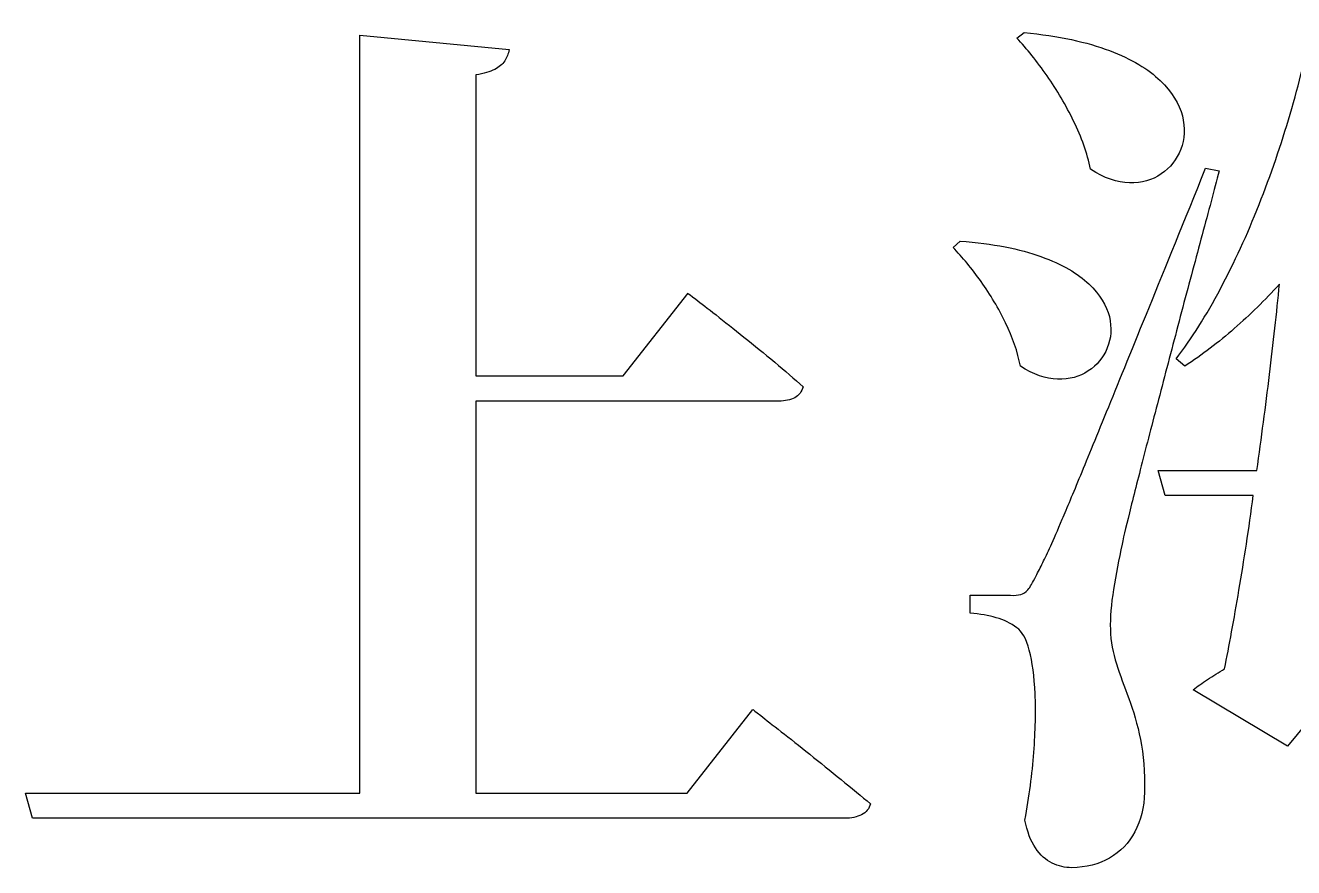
# Model space of a CAD drawing. Extents: x 11992 to 29481, y -6727 to 6811.
# Drawn here: x 28304.87 to 28321.29, y 418.7 to 429.6 of the extents above; entities that cross this region are included whole.
import ezdxf

# ---------------------------------------------------------------- set-up
doc = ezdxf.new("R2010")
doc.units = 0
doc.header["$MEASUREMENT"] = 0
doc.layers.add('layer 1', color=8, linetype='CONTINUOUS')
doc.layers.add('zoylight 6节点', color=8, linetype='CONTINUOUS')

# ---------------------------------------------------------------- blocks, each defined once
blk = doc.blocks.new('ddddd')
at = {"layer": 'layer 1'}
for points, knots in [([(-24.615, 47.191), (-24.532, 47.191), (-24.464, 47.207), (-24.412, 47.236), (-24.412, 47.236), (-24.357, 47.267), (-24.324, 47.314), (-24.313, 47.378), (-24.313, 47.378), (-24.396, 47.484), (-24.491, 47.599), (-24.6, 47.719), (-24.6, 47.719), (-24.706, 47.841), (-24.811, 47.956), (-24.912, 48.064), (-24.912, 48.064), (-25.013, 48.173), (-25.096, 48.262), (-25.164, 48.33), (-25.164, 48.33), (-25.23, 48.4), (-25.265, 48.435), (-25.267, 48.437), (-25.267, 48.437), (-25.267, 48.437), (-25.791, 47.576), (-25.791, 47.576), (-25.791, 47.576), (-25.773, 47.896), (-25.76, 48.231), (-25.752, 48.586), (-25.752, 48.586), (-25.742, 48.939), (-25.731, 49.318), (-25.721, 49.717), (-25.721, 49.717), (-25.587, 49.737), (-25.48, 49.764), (-25.399, 49.801), (-25.399, 49.801), (-25.318, 49.838), (-25.254, 49.88), (-25.209, 49.927), (-25.209, 49.927), (-25.209, 49.927), (-26.396, 50.951), (-26.396, 50.951), (-26.396, 50.951), (-26.396, 50.951), (-27.071, 50.253), (-27.071, 50.253), (-27.071, 50.253), (-27.071, 50.253), (-29.679, 50.253), (-29.679, 50.253), (-29.679, 50.253), (-29.679, 50.253), (-30.622, 50.707), (-30.622, 50.707), (-30.622, 50.707), (-30.534, 50.823), (-30.447, 50.944), (-30.362, 51.066), (-30.362, 51.066), (-30.278, 51.188), (-30.197, 51.312), (-30.121, 51.44), (-30.121, 51.44), (-30.121, 51.44), (-24.86, 51.44), (-24.86, 51.44), (-24.86, 51.44), (-24.776, 51.44), (-24.706, 51.456), (-24.65, 51.485), (-24.65, 51.485), (-24.594, 51.516), (-24.559, 51.562), (-24.545, 51.626), (-24.545, 51.626), (-24.664, 51.739), (-24.796, 51.859), (-24.939, 51.983), (-24.939, 51.983), (-25.083, 52.11), (-25.222, 52.228), (-25.354, 52.34), (-25.354, 52.34), (-25.486, 52.451), (-25.595, 52.542), (-25.68, 52.612), (-25.68, 52.612), (-25.766, 52.682), (-25.81, 52.719), (-25.814, 52.721), (-25.814, 52.721), (-25.814, 52.721), (-26.524, 51.766), (-26.524, 51.766), (-26.524, 51.766), (-26.524, 51.766), (-29.923, 51.766), (-29.923, 51.766), (-29.923, 51.766), (-29.749, 52.057), (-29.597, 52.348), (-29.469, 52.639), (-29.469, 52.639), (-29.328, 52.616), (-29.225, 52.618), (-29.163, 52.643), (-29.163, 52.643), (-29.101, 52.668), (-29.058, 52.715), (-29.039, 52.779), (-29.039, 52.779), (-29.039, 52.779), (-30.866, 53.279), (-30.866, 53.279), (-30.866, 53.279), (-30.936, 52.911), (-31.029, 52.527), (-31.146, 52.131), (-31.146, 52.131), (-31.262, 51.737), (-31.396, 51.345), (-31.549, 50.959), (-31.549, 50.959), (-31.7, 50.573), (-31.869, 50.208), (-32.05, 49.867), (-32.05, 49.867), (-32.23, 49.525), (-32.422, 49.223), (-32.624, 48.961), (-32.624, 48.961), (-32.624, 48.961), (-32.508, 48.868), (-32.508, 48.868), (-32.508, 48.868), (-32.286, 49.013), (-32.073, 49.176), (-31.869, 49.355), (-31.869, 49.355), (-31.666, 49.531), (-31.472, 49.723), (-31.285, 49.927), (-31.285, 49.927), (-31.32, 49.558), (-31.363, 49.168), (-31.413, 48.757), (-31.413, 48.757), (-31.464, 48.348), (-31.518, 47.934), (-31.576, 47.517), (-31.576, 47.517), (-31.576, 47.517), (-32.857, 47.517), (-32.857, 47.517), (-32.857, 47.517), (-32.857, 47.517), (-32.764, 47.191), (-32.764, 47.191), (-32.764, 47.191), (-32.764, 47.191), (-31.623, 47.191), (-31.623, 47.191), (-31.623, 47.191), (-31.681, 46.759), (-31.743, 46.349), (-31.809, 45.967), (-31.809, 45.967), (-31.873, 45.585), (-31.935, 45.244), (-31.995, 44.945), (-31.995, 44.945), (-32.071, 44.902), (-32.145, 44.857), (-32.216, 44.811), (-32.216, 44.811), (-32.286, 44.762), (-32.348, 44.72), (-32.403, 44.677), (-32.403, 44.677), (-32.403, 44.677), (-31.18, 43.944), (-31.18, 43.944), (-31.18, 43.944), (-31.18, 43.944), (-30.703, 44.526), (-30.703, 44.526), (-30.703, 44.526), (-30.703, 44.526), (-27.339, 44.526), (-27.339, 44.526), (-27.339, 44.526), (-27.38, 44.339), (-27.426, 44.188), (-27.477, 44.07), (-27.477, 44.07), (-27.527, 43.953), (-27.584, 43.868), (-27.642, 43.816), (-27.642, 43.816), (-27.692, 43.763), (-27.75, 43.728), (-27.814, 43.707), (-27.814, 43.707), (-27.878, 43.686), (-27.958, 43.676), (-28.049, 43.676), (-28.049, 43.676), (-28.129, 43.676), (-28.235, 43.678), (-28.365, 43.684), (-28.365, 43.684), (-28.495, 43.69), (-28.633, 43.697), (-28.777, 43.707), (-28.777, 43.707), (-28.92, 43.717), (-29.054, 43.73), (-29.178, 43.746), (-29.178, 43.746), (-29.178, 43.746), (-29.19, 43.571), (-29.19, 43.571), (-29.19, 43.571), (-28.98, 43.525), (-28.804, 43.468), (-28.66, 43.4), (-28.66, 43.4), (-28.517, 43.333), (-28.41, 43.251), (-28.34, 43.152), (-28.34, 43.152), (-28.266, 43.071), (-28.216, 42.966), (-28.191, 42.838), (-28.191, 42.838), (-28.168, 42.71), (-28.158, 42.558), (-28.166, 42.384), (-28.166, 42.384), (-27.964, 42.382), (-27.772, 42.397), (-27.593, 42.426), (-27.593, 42.426), (-27.413, 42.456), (-27.244, 42.506), (-27.089, 42.578), (-27.089, 42.578), (-26.934, 42.652), (-26.792, 42.754), (-26.664, 42.884), (-26.664, 42.884), (-26.571, 42.976), (-26.485, 43.096), (-26.41, 43.239), (-26.41, 43.239), (-26.334, 43.385), (-26.266, 43.563), (-26.206, 43.775), (-26.206, 43.775), (-26.146, 43.984), (-26.094, 44.237), (-26.047, 44.526), (-26.047, 44.526), (-26.047, 44.526), (-24.836, 44.526), (-24.836, 44.526), (-24.836, 44.526), (-24.759, 44.526), (-24.695, 44.541), (-24.64, 44.57), (-24.64, 44.57), (-24.588, 44.601), (-24.551, 44.648), (-24.534, 44.712), (-24.534, 44.712), (-24.621, 44.813), (-24.716, 44.92), (-24.823, 45.034), (-24.823, 45.034), (-24.93, 45.147), (-25.032, 45.253), (-25.131, 45.356), (-25.131, 45.356), (-25.23, 45.457), (-25.312, 45.538), (-25.376, 45.602), (-25.376, 45.602), (-25.442, 45.666), (-25.475, 45.699), (-25.477, 45.701), (-25.477, 45.701), (-25.477, 45.701), (-25.989, 44.863), (-25.989, 44.863), (-25.989, 44.863), (-25.948, 45.164), (-25.913, 45.507), (-25.882, 45.892), (-25.882, 45.892), (-25.851, 46.276), (-25.826, 46.71), (-25.803, 47.191), (-25.803, 47.191), (-25.803, 47.191), (-24.615, 47.191), (-24.615, 47.191)], [0, 0, 0, 0, 0.012821, 0.012821, 0.012821, 0.012821, 0.025641, 0.025641, 0.025641, 0.025641, 0.038462, 0.038462, 0.038462, 0.038462, 0.051282, 0.051282, 0.051282, 0.051282, 0.064103, 0.064103, 0.064103, 0.064103, 0.076923, 0.076923, 0.076923, 0.076923, 0.089744, 0.089744, 0.089744, 0.089744, 0.102564, 0.102564, 0.102564, 0.102564, 0.115385, 0.115385, 0.115385, 0.115385, 0.128205, 0.128205, 0.128205, 0.128205, 0.141026, 0.141026, 0.141026, 0.141026, 0.153846, 0.153846, 0.153846, 0.153846, 0.166667, 0.166667, 0.166667, 0.166667, 0.179487, 0.179487, 0.179487, 0.179487, 0.192308, 0.192308, 0.192308, 0.192308, 0.205128, 0.205128, 0.205128, 0.205128, 0.217949, 0.217949, 0.217949, 0.217949, 0.230769, 0.230769, 0.230769, 0.230769, 0.24359, 0.24359, 0.24359, 0.24359, 0.25641, 0.25641, 0.25641, 0.25641, 0.269231, 0.269231, 0.269231, 0.269231, 0.282051, 0.282051, 0.282051, 0.282051, 0.294872, 0.294872, 0.294872, 0.294872, 0.307692, 0.307692, 0.307692, 0.307692, 0.320513, 0.320513, 0.320513, 0.320513, 0.333333, 0.333333, 0.333333, 0.333333, 0.346154, 0.346154, 0.346154, 0.346154, 0.358974, 0.358974, 0.358974, 0.358974, 0.371795, 0.371795, 0.371795, 0.371795, 0.384615, 0.384615, 0.384615, 0.384615, 0.397436, 0.397436, 0.397436, 0.397436, 0.410256, 0.410256, 0.410256, 0.410256, 0.423077, 0.423077, 0.423077, 0.423077, 0.435897, 0.435897, 0.435897, 0.435897, 0.448718, 0.448718, 0.448718, 0.448718, 0.461538, 0.461538, 0.461538, 0.461538, 0.474359, 0.474359, 0.474359, 0.474359, 0.487179, 0.487179, 0.487179, 0.487179, 0.5, 0.5, 0.5, 0.5, 0.512821, 0.512821, 0.512821, 0.512821, 0.525641, 0.525641, 0.525641, 0.525641, 0.538462, 0.538462, 0.538462, 0.538462, 0.551282, 0.551282, 0.551282, 0.551282, 0.564103, 0.564103, 0.564103, 0.564103, 0.576923, 0.576923, 0.576923, 0.576923, 0.589744, 0.589744, 0.589744, 0.589744, 0.602564, 0.602564, 0.602564, 0.602564, 0.615385, 0.615385, 0.615385, 0.615385, 0.628205, 0.628205, 0.628205, 0.628205, 0.641026, 0.641026, 0.641026, 0.641026, 0.653846, 0.653846, 0.653846, 0.653846, 0.666667, 0.666667, 0.666667, 0.666667, 0.679487, 0.679487, 0.679487, 0.679487, 0.692308, 0.692308, 0.692308, 0.692308, 0.705128, 0.705128, 0.705128, 0.705128, 0.717949, 0.717949, 0.717949, 0.717949, 0.730769, 0.730769, 0.730769, 0.730769, 0.74359, 0.74359, 0.74359, 0.74359, 0.75641, 0.75641, 0.75641, 0.75641, 0.769231, 0.769231, 0.769231, 0.769231, 0.782051, 0.782051, 0.782051, 0.782051, 0.794872, 0.794872, 0.794872, 0.794872, 0.807692, 0.807692, 0.807692, 0.807692, 0.820513, 0.820513, 0.820513, 0.820513, 0.833333, 0.833333, 0.833333, 0.833333, 0.846154, 0.846154, 0.846154, 0.846154, 0.858974, 0.858974, 0.858974, 0.858974, 0.871795, 0.871795, 0.871795, 0.871795, 0.884615, 0.884615, 0.884615, 0.884615, 0.897436, 0.897436, 0.897436, 0.897436, 0.910256, 0.910256, 0.910256, 0.910256, 0.923077, 0.923077, 0.923077, 0.923077, 0.935897, 0.935897, 0.935897, 0.935897, 0.948718, 0.948718, 0.948718, 0.948718, 0.961538, 0.961538, 0.961538, 0.961538, 0.974359, 0.974359, 0.974359, 0.974359, 0.987179, 0.987179, 0.987179, 0.987179, 1, 1, 1, 1]), ([(-38.953, 43.338), (-38.953, 43.338), (-41.689, 43.338), (-41.689, 43.338), (-41.689, 43.338), (-41.689, 43.338), (-41.689, 48.414), (-41.689, 48.414), (-41.689, 48.414), (-41.689, 48.414), (-37.766, 48.414), (-37.766, 48.414), (-37.766, 48.414), (-37.685, 48.414), (-37.615, 48.429), (-37.56, 48.458), (-37.56, 48.458), (-37.506, 48.489), (-37.469, 48.536), (-37.452, 48.6), (-37.452, 48.6), (-37.564, 48.701), (-37.688, 48.807), (-37.82, 48.918), (-37.82, 48.918), (-37.954, 49.029), (-38.086, 49.137), (-38.218, 49.242), (-38.218, 49.242), (-38.348, 49.349), (-38.468, 49.444), (-38.579, 49.529), (-38.579, 49.529), (-38.688, 49.615), (-38.775, 49.682), (-38.841, 49.733), (-38.841, 49.733), (-38.907, 49.783), (-38.94, 49.809), (-38.942, 49.81), (-38.942, 49.81), (-38.942, 49.81), (-39.78, 48.74), (-39.78, 48.74), (-39.78, 48.74), (-39.78, 48.74), (-41.689, 48.74), (-41.689, 48.74), (-41.689, 48.74), (-41.689, 48.74), (-41.689, 52.639), (-41.689, 52.639), (-41.689, 52.639), (-41.584, 52.655), (-41.505, 52.678), (-41.445, 52.709), (-41.445, 52.709), (-41.386, 52.738), (-41.344, 52.775), (-41.315, 52.82), (-41.315, 52.82), (-41.287, 52.862), (-41.268, 52.911), (-41.258, 52.965), (-41.258, 52.965), (-41.258, 52.965), (-43.191, 53.151), (-43.191, 53.151), (-43.191, 53.151), (-43.191, 53.151), (-43.191, 43.338), (-43.191, 43.338), (-43.191, 43.338), (-43.191, 43.338), (-47.521, 43.338), (-47.521, 43.338), (-47.521, 43.338), (-47.521, 43.338), (-47.428, 43.012), (-47.428, 43.012), (-47.428, 43.012), (-47.428, 43.012), (-36.916, 43.012), (-36.916, 43.012), (-36.916, 43.012), (-36.827, 43.012), (-36.753, 43.028), (-36.695, 43.057), (-36.695, 43.057), (-36.635, 43.088), (-36.596, 43.135), (-36.579, 43.199), (-36.579, 43.199), (-36.697, 43.298), (-36.823, 43.402), (-36.961, 43.513), (-36.961, 43.513), (-37.097, 43.624), (-37.233, 43.734), (-37.366, 43.841), (-37.366, 43.841), (-37.5, 43.948), (-37.623, 44.045), (-37.735, 44.132), (-37.735, 44.132), (-37.846, 44.219), (-37.935, 44.289), (-38.001, 44.341), (-38.001, 44.341), (-38.067, 44.394), (-38.102, 44.419), (-38.104, 44.421), (-38.104, 44.421), (-38.104, 44.421), (-38.953, 43.338), (-38.953, 43.338)], [0, 0, 0, 0, 0.034483, 0.034483, 0.034483, 0.034483, 0.068966, 0.068966, 0.068966, 0.068966, 0.103448, 0.103448, 0.103448, 0.103448, 0.137931, 0.137931, 0.137931, 0.137931, 0.172414, 0.172414, 0.172414, 0.172414, 0.206897, 0.206897, 0.206897, 0.206897, 0.241379, 0.241379, 0.241379, 0.241379, 0.275862, 0.275862, 0.275862, 0.275862, 0.310345, 0.310345, 0.310345, 0.310345, 0.344828, 0.344828, 0.344828, 0.344828, 0.37931, 0.37931, 0.37931, 0.37931, 0.413793, 0.413793, 0.413793, 0.413793, 0.448276, 0.448276, 0.448276, 0.448276, 0.482759, 0.482759, 0.482759, 0.482759, 0.517241, 0.517241, 0.517241, 0.517241, 0.551724, 0.551724, 0.551724, 0.551724, 0.586207, 0.586207, 0.586207, 0.586207, 0.62069, 0.62069, 0.62069, 0.62069, 0.655172, 0.655172, 0.655172, 0.655172, 0.689655, 0.689655, 0.689655, 0.689655, 0.724138, 0.724138, 0.724138, 0.724138, 0.758621, 0.758621, 0.758621, 0.758621, 0.793103, 0.793103, 0.793103, 0.793103, 0.827586, 0.827586, 0.827586, 0.827586, 0.862069, 0.862069, 0.862069, 0.862069, 0.896552, 0.896552, 0.896552, 0.896552, 0.931034, 0.931034, 0.931034, 0.931034, 0.965517, 0.965517, 0.965517, 0.965517, 1, 1, 1, 1]), ([(-34.684, 53.116), (-34.554, 52.975), (-34.424, 52.812), (-34.294, 52.628), (-34.294, 52.628), (-34.164, 52.441), (-34.05, 52.245), (-33.949, 52.04), (-33.949, 52.04), (-33.848, 51.832), (-33.774, 51.624), (-33.73, 51.417), (-33.73, 51.417), (-33.553, 51.302), (-33.386, 51.242), (-33.227, 51.24), (-33.227, 51.24), (-33.068, 51.236), (-32.93, 51.275), (-32.814, 51.355), (-32.814, 51.355), (-32.698, 51.436), (-32.614, 51.543), (-32.562, 51.675), (-32.562, 51.675), (-32.511, 51.807), (-32.506, 51.952), (-32.542, 52.108), (-32.542, 52.108), (-32.581, 52.263), (-32.676, 52.416), (-32.828, 52.564), (-32.828, 52.564), (-32.979, 52.713), (-33.198, 52.843), (-33.485, 52.953), (-33.485, 52.953), (-33.774, 53.064), (-34.143, 53.142), (-34.591, 53.186), (-34.591, 53.186), (-34.591, 53.186), (-34.684, 53.116), (-34.684, 53.116)], [0, 0, 0, 0, 0.090909, 0.090909, 0.090909, 0.090909, 0.181818, 0.181818, 0.181818, 0.181818, 0.272727, 0.272727, 0.272727, 0.272727, 0.363636, 0.363636, 0.363636, 0.363636, 0.454545, 0.454545, 0.454545, 0.454545, 0.545455, 0.545455, 0.545455, 0.545455, 0.636364, 0.636364, 0.636364, 0.636364, 0.727273, 0.727273, 0.727273, 0.727273, 0.818182, 0.818182, 0.818182, 0.818182, 0.909091, 0.909091, 0.909091, 0.909091, 1, 1, 1, 1]), ([(-32.24, 51.429), (-32.519, 50.74), (-32.764, 50.142), (-32.969, 49.634), (-32.969, 49.634), (-33.175, 49.128), (-33.35, 48.697), (-33.495, 48.34), (-33.495, 48.34), (-33.641, 47.985), (-33.761, 47.69), (-33.858, 47.455), (-33.858, 47.455), (-33.955, 47.22), (-34.034, 47.03), (-34.096, 46.885), (-34.096, 46.885), (-34.157, 46.739), (-34.207, 46.625), (-34.246, 46.538), (-34.246, 46.538), (-34.285, 46.452), (-34.32, 46.38), (-34.349, 46.322), (-34.349, 46.322), (-34.378, 46.264), (-34.407, 46.204), (-34.44, 46.144), (-34.44, 46.144), (-34.477, 46.064), (-34.512, 46.006), (-34.541, 45.971), (-34.541, 45.971), (-34.568, 45.936), (-34.601, 45.917), (-34.634, 45.909), (-34.634, 45.909), (-34.669, 45.901), (-34.713, 45.897), (-34.766, 45.899), (-34.766, 45.899), (-34.766, 45.899), (-35.29, 45.899), (-35.29, 45.899), (-35.29, 45.899), (-35.29, 45.899), (-35.29, 45.666), (-35.29, 45.666), (-35.29, 45.666), (-35.162, 45.657), (-35.049, 45.637), (-34.952, 45.608), (-34.952, 45.608), (-34.853, 45.581), (-34.764, 45.538), (-34.684, 45.48), (-34.684, 45.48), (-34.616, 45.434), (-34.564, 45.337), (-34.523, 45.187), (-34.523, 45.187), (-34.484, 45.038), (-34.459, 44.85), (-34.448, 44.623), (-34.448, 44.623), (-34.438, 44.396), (-34.444, 44.144), (-34.465, 43.864), (-34.465, 43.864), (-34.486, 43.587), (-34.525, 43.294), (-34.58, 42.989), (-34.58, 42.989), (-34.55, 42.838), (-34.506, 42.718), (-34.444, 42.628), (-34.444, 42.628), (-34.382, 42.537), (-34.308, 42.471), (-34.226, 42.43), (-34.226, 42.43), (-34.145, 42.392), (-34.062, 42.372), (-33.974, 42.372), (-33.974, 42.372), (-33.786, 42.374), (-33.623, 42.415), (-33.483, 42.496), (-33.483, 42.496), (-33.344, 42.578), (-33.235, 42.692), (-33.157, 42.838), (-33.157, 42.838), (-33.078, 42.983), (-33.037, 43.154), (-33.031, 43.35), (-33.031, 43.35), (-33.026, 43.61), (-33.043, 43.837), (-33.084, 44.033), (-33.084, 44.033), (-33.124, 44.229), (-33.175, 44.403), (-33.235, 44.561), (-33.235, 44.561), (-33.293, 44.718), (-33.348, 44.867), (-33.394, 45.011), (-33.394, 45.011), (-33.443, 45.152), (-33.468, 45.302), (-33.474, 45.457), (-33.474, 45.457), (-33.478, 45.61), (-33.464, 45.783), (-33.433, 45.975), (-33.433, 45.975), (-33.402, 46.167), (-33.365, 46.363), (-33.322, 46.563), (-33.322, 46.563), (-33.299, 46.673), (-33.26, 46.834), (-33.208, 47.044), (-33.208, 47.044), (-33.156, 47.253), (-33.093, 47.498), (-33.022, 47.777), (-33.022, 47.777), (-32.95, 48.055), (-32.872, 48.352), (-32.789, 48.668), (-32.789, 48.668), (-32.707, 48.984), (-32.622, 49.304), (-32.537, 49.63), (-32.537, 49.63), (-32.449, 49.954), (-32.366, 50.266), (-32.286, 50.567), (-32.286, 50.567), (-32.205, 50.87), (-32.131, 51.145), (-32.065, 51.394), (-32.065, 51.394), (-32.065, 51.394), (-32.24, 51.429), (-32.24, 51.429)], [0, 0, 0, 0, 0.027027, 0.027027, 0.027027, 0.027027, 0.054054, 0.054054, 0.054054, 0.054054, 0.081081, 0.081081, 0.081081, 0.081081, 0.108108, 0.108108, 0.108108, 0.108108, 0.135135, 0.135135, 0.135135, 0.135135, 0.162162, 0.162162, 0.162162, 0.162162, 0.189189, 0.189189, 0.189189, 0.189189, 0.216216, 0.216216, 0.216216, 0.216216, 0.243243, 0.243243, 0.243243, 0.243243, 0.27027, 0.27027, 0.27027, 0.27027, 0.297297, 0.297297, 0.297297, 0.297297, 0.324324, 0.324324, 0.324324, 0.324324, 0.351351, 0.351351, 0.351351, 0.351351, 0.378378, 0.378378, 0.378378, 0.378378, 0.405405, 0.405405, 0.405405, 0.405405, 0.432432, 0.432432, 0.432432, 0.432432, 0.459459, 0.459459, 0.459459, 0.459459, 0.486486, 0.486486, 0.486486, 0.486486, 0.513514, 0.513514, 0.513514, 0.513514, 0.540541, 0.540541, 0.540541, 0.540541, 0.567568, 0.567568, 0.567568, 0.567568, 0.594595, 0.594595, 0.594595, 0.594595, 0.621622, 0.621622, 0.621622, 0.621622, 0.648649, 0.648649, 0.648649, 0.648649, 0.675676, 0.675676, 0.675676, 0.675676, 0.702703, 0.702703, 0.702703, 0.702703, 0.72973, 0.72973, 0.72973, 0.72973, 0.756757, 0.756757, 0.756757, 0.756757, 0.783784, 0.783784, 0.783784, 0.783784, 0.810811, 0.810811, 0.810811, 0.810811, 0.837838, 0.837838, 0.837838, 0.837838, 0.864865, 0.864865, 0.864865, 0.864865, 0.891892, 0.891892, 0.891892, 0.891892, 0.918919, 0.918919, 0.918919, 0.918919, 0.945946, 0.945946, 0.945946, 0.945946, 0.972973, 0.972973, 0.972973, 0.972973, 1, 1, 1, 1]), ([(-35.511, 50.404), (-35.389, 50.278), (-35.266, 50.131), (-35.148, 49.962), (-35.148, 49.962), (-35.028, 49.793), (-34.921, 49.615), (-34.83, 49.426), (-34.83, 49.426), (-34.739, 49.238), (-34.675, 49.052), (-34.638, 48.868), (-34.638, 48.868), (-34.469, 48.757), (-34.31, 48.701), (-34.157, 48.697), (-34.157, 48.697), (-34.005, 48.693), (-33.873, 48.728), (-33.761, 48.804), (-33.761, 48.804), (-33.646, 48.879), (-33.565, 48.978), (-33.514, 49.102), (-33.514, 49.102), (-33.462, 49.227), (-33.454, 49.362), (-33.487, 49.508), (-33.487, 49.508), (-33.522, 49.651), (-33.61, 49.793), (-33.751, 49.931), (-33.751, 49.931), (-33.893, 50.067), (-34.098, 50.185), (-34.372, 50.286), (-34.372, 50.286), (-34.644, 50.385), (-34.993, 50.453), (-35.418, 50.486), (-35.418, 50.486), (-35.418, 50.486), (-35.511, 50.404), (-35.511, 50.404)], [0, 0, 0, 0, 0.090909, 0.090909, 0.090909, 0.090909, 0.181818, 0.181818, 0.181818, 0.181818, 0.272727, 0.272727, 0.272727, 0.272727, 0.363636, 0.363636, 0.363636, 0.363636, 0.454545, 0.454545, 0.454545, 0.454545, 0.545455, 0.545455, 0.545455, 0.545455, 0.636364, 0.636364, 0.636364, 0.636364, 0.727273, 0.727273, 0.727273, 0.727273, 0.818182, 0.818182, 0.818182, 0.818182, 0.909091, 0.909091, 0.909091, 0.909091, 1, 1, 1, 1])]:
    blk.add_open_spline(points, degree=3, knots=knots, dxfattribs=at)
blk = doc.blocks.new('fdgfswewwewe')
at = {"layer": 'zoylight 6节点'}
blk.add_blockref('ddddd', (-73.45, 89.011), dxfattribs=at)

msp = doc.modelspace()

# ---------------------------------------------------------------- block references
at = {"layer": 'zoylight 6节点'}
msp.add_blockref('fdgfswewwewe', (28425.842, 287.314), dxfattribs=at)

doc.saveas('drawing.dxf')
